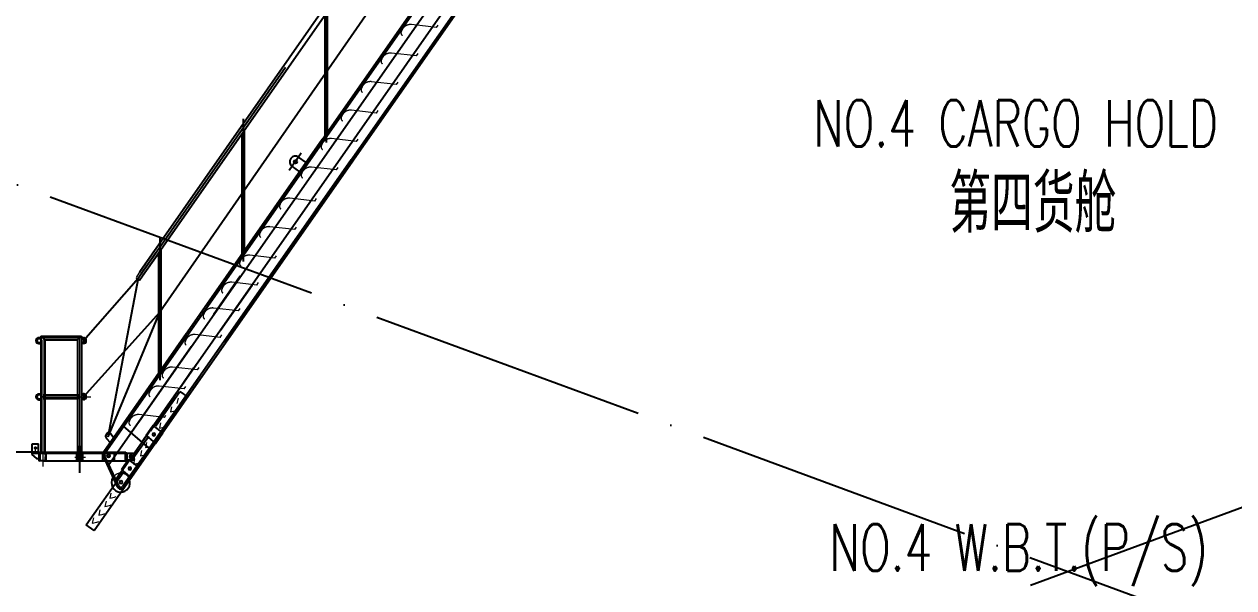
# Model space of a CAD drawing. Header units: millimetres. Extents: x -1838618 to -1600818, y -1770412 to -1553248.
# Drawn here: x -1766704 to -1756275, y -1657688 to -1652830 of the extents above; entities that cross this region are included whole.
import ezdxf

# ---------------------------------------------------------------- set-up
doc = ezdxf.new("R2010")
doc.units = ezdxf.units.MM
doc.header["$LTSCALE"] = 100
for name, pattern in [('ACAD_ISO04W100', [30, 24, -3, 0, -3]), ('CENTER', [2, 1.25, -0.25, 0.25, -0.25]), ('DASHED', [0.75, 0.5, -0.25]), ('HIDDEN', [9.525, 6.35, -3.175])]:
    doc.linetypes.add(name, pattern=pattern)
for name, color, linetype, lineweight in [('1', 1, 'CENTER', 15), ('6', 2, 'Continuous', 15), ('8', 6, 'HIDDEN', 15)]:
    doc.layers.add(name, color=color, linetype=linetype, lineweight=lineweight)
doc.layers.add('2', color=5, linetype='DASHED')
doc.layers.add('4', color=7, linetype='Continuous')
doc.styles.add('ROMANS', font='romans.shx', dxfattribs={"width": 0.7, "height": 125, "bigfont": 'gbcbig.shx'})
doc.styles.get("Standard").update_dxf_attribs({"font": 'gbenor.shx', "width": 0.9, "bigfont": 'gbcbig.shx'})

# ---------------------------------------------------------------- blocks, each defined once
blk = doc.blocks.new('A$C03EE5260')
at = {"color": 9}
for p, q in [((-6405, -6891, 590), (-3109, -2174, 590)), ((-3109, -2107, 590), (-6402, -6818, 590)), ((-3109, -3223, 590), (-5814, -7085, 590)), ((-6701, -8378, 590), (-3109, -3249, 590)), ((-3109, -3397, 590), (-6669, -8481, 590)), ((-3109, -3606, 590), (-6609, -8611, 590)), ((-3109, -3754, 590), (-5670, -7411, 590)), ((-5663, -7427, 590), (-3109, -3780, 590)), ((-4783, -5612, 590), (-4783, -4570, 590)), ((-4806, -4603, 590), (-4806, -5645, 590)), ((-5523, -5627, 590), (-5523, -6669, 590)), ((-5500, -6636, 590), (-5500, -5594, 590)), ((-4830, -5679, 590), (-6713, -8369, 590)), ((-5807, -7101, 590), (-4817, -5688, 590)), ((-4967, -5876, 590), (-5033, -5830, 590)), ((-6797, -9048, 590), (-4567, -5863, 590)), ((-4580, -5854, 590), (-6549, -8667, 590)), ((-5090, -5912, 590), (-5025, -5958, 590)), ((-6270, -6629, 590), (-6406, -6824, 590)), ((-6373, -6846, 590), (-6253, -6674, 590)), ((-6240, -6651, 590), (-6240, -7693, 590)), ((-6217, -7660, 590), (-6217, -6618, 590)), ((-5537, -6857, 590), (-5768, -7189, 590)), ((-5434, -6937, 590), (-5708, -7324, 590)), ((-6940, -7406, 590), (-6906, -7372, 590)), ((-6002, -7354, 590), (-6713, -8369, 590)), ((-6701, -8378, 590), (-5996, -7371, 590)), ((-6002, -7354, 590), (-6121, -7523, 590)), ((-6108, -7532, 590), (-5996, -7371, 590)), ((-7222, -7406, 590), (-7222, -8372, 590)), ((-5961, -7466, 590), (-6477, -8207, 590)), ((-5960, -7468, 590), (-6039, -7580, 590)), ((-6039, -7580, 590), (-6411, -8114, 590)), ((-5908, -7609, 590), (-6386, -8286, 590)), ((-5908, -7609, 590), (-5938, -7651, 590)), ((-5874, -7702, 590), (-6549, -8667, 590)), ((-5939, -7650, 590), (-6311, -8191, 590)), ((-6537, -8676, 590), (-5868, -7720, 590)), ((-7222, -7878, 590), (-6940, -7878, 590)), ((-7222, -7912, 590), (-6940, -7912, 590)), ((-5992, -7896, 590), (-6542, -8681, 590)), ((-6264, -8145, 590), (-6058, -7850, 590)), ((-6058, -7850, 590), (-5992, -7896, 590)), ((-6656, -8210, 590), (-6628, -8246, 590)), ((-6542, -8151, 590), (-6326, -8339, 590)), ((-6542, -8151, 590), (-6326, -8339, 590)), ((-6479, -8452, 590), (-6326, -8234, 590)), ((-6287, -8142, 590), (-6348, -8230, 590)), ((-6348, -8230, 590), (-6267, -8298, 590)), ((-6203, -8206, 590), (-6287, -8142, 590)), ((-6267, -8298, 590), (-6203, -8206, 590)), ((-7302, -8340, 590), (-7302, -8336, 590)), ((-7302, -8342, 590), (-7302, -8347, 590)), ((-7276, -8377, 590), (-7276, -8302, 590)), ((-6658, -8290, 590), (-6683, -8260, 590)), ((-7273, -8372, 590), (-7513, -8372, 590)), ((-7333, -8377, 590), (-7273, -8377, 590)), ((-7333, -8377, 590), (-7333, -8393, 590)), ((-7333, -8383, 590), (-7273, -8383, 590)), ((-7333, -8393, 590), (-7293, -8427, 590)), ((-7293, -8427, 590), (-7273, -8427, 590)), ((-7273, -8377, 590), (-7273, -8372, 590)), ((-7273, -8372, 590), (-7273, -8377, 590)), ((-7273, -8377, 590), (-7273, -8382, 590)), ((-7273, -8377, 590), (-7223, -8377, 590)), ((-7273, -8377, 590), (-7273, -8448, 590)), ((-7273, -8377, 590), (-7273, -8427, 590)), ((-7268, -8386, 590), (-7268, -8444, 590)), ((-7264, -8376, 590), (-7214, -8376, 590)), ((-7264, -8376, 590), (-7264, -8448, 590)), ((-7264, -8382, 590), (-7227, -8382, 590)), ((-7220, -8377, 590), (-7220, -8378, 590)), ((-7214, -8376, 590), (-7214, -8448, 590)), ((-7214, -8448, 590), (-7214, -8378, 590)), ((-7214, -8448, 590), (-7214, -8396, 590)), ((-6963, -8377, 590), (-6963, -8378, 590)), ((-6947, -8376, 590), (-6947, -8448, 590)), ((-6947, -8408, 590), (-6897, -8408, 590)), ((-6947, -8421, 590), (-6897, -8421, 590)), ((-6946, -8376, 590), (-6897, -8376, 590)), ((-6946, -8382, 590), (-6909, -8382, 590)), ((-6918, -8386, 590), (-6918, -8423, 590)), ((-6914, -8427, 590), (-6913, -8427, 590)), ((-6913, -8377, 590), (-6913, -8427, 590)), ((-6897, -8376, 590), (-6897, -8448, 590)), ((-6897, -8448, 590), (-6897, -8378, 590)), ((-6897, -8448, 590), (-6897, -8396, 590)), ((-6723, -8382, 590), (-6723, -8448, 590)), ((-6717, -8414, 590), (-6598, -8671, 590)), ((-6584, -8664, 590), (-6703, -8408, 590)), ((-6623, -8382, 590), (-6623, -8448, 590)), ((-6573, -8377, 590), (-6573, -8378, 590)), ((-6573, -8377, 590), (-6573, -8378, 590)), ((-6573, -8377, 590), (-6523, -8377, 590)), ((-6569, -8382, 590), (-6532, -8382, 590)), ((-6499, -8436, 590), (-6560, -8525, 590)), ((-6528, -8386, 590), (-6528, -8444, 590)), ((-6523, -8372, 590), (-6523, -8377, 590)), ((-6523, -8377, 590), (-6523, -8448, 590)), ((-6523, -8383, 590), (-6453, -8383, 590)), ((-6523, -8439, 590), (-6453, -8439, 590)), ((-6515, -8383, 590), (-6515, -8439, 590)), ((-6415, -8500, 590), (-6499, -8436, 590)), ((-6487, -8394, 590), (-6487, -8404, 590)), ((-6487, -8394, 590), (-6479, -8394, 590)), ((-6479, -8394, 590), (-6479, -8404, 590)), ((-6453, -8383, 590), (-6453, -8438, 590)), ((-6453, -8439, 590), (-6453, -8438, 590)), ((-7273, -8448, 590), (-7272, -8448, 590)), ((-7214, -8448, 590), (-7264, -8448, 590)), ((-6897, -8448, 590), (-6946, -8448, 590)), ((-6864, -9001, 590), (-6541, -8541, 590)), ((-6560, -8525, 590), (-6479, -8592, 590)), ((-6524, -8448, 590), (-6523, -8448, 590)), ((-6479, -8592, 590), (-6415, -8500, 590)), ((-6797, -9048, 590), (-6864, -9001, 590))]:
    blk.add_line(p, q, dxfattribs=at)
at = {"color": 9, "lineweight": 25}
for p, q in [((-7256, -7387, 590), (-7273, -7387, 590)), ((-7256, -7395, 590), (-7273, -7395, 590)), ((-7256, -7372, 590), (-6906, -7372, 590)), ((-7256, -7372, 590), (-7256, -8372, 590)), ((-7256, -7372, 590), (-7222, -7406, 590)), ((-7256, -7392, 590), (-7256, -7395, 590)), ((-6906, -7372, 590), (-6906, -8391, 590)), ((-6906, -7387, 590), (-6889, -7387, 590)), ((-6906, -7392, 590), (-6906, -7395, 590)), ((-6906, -7395, 590), (-6889, -7395, 590)), ((-7273, -7429, 590), (-7256, -7429, 590)), ((-7273, -7437, 590), (-7256, -7437, 590)), ((-7222, -7406, 590), (-6940, -7406, 590)), ((-6940, -7406, 590), (-6940, -8389, 590)), ((-6889, -7429, 590), (-6906, -7429, 590)), ((-6889, -7437, 590), (-6906, -7437, 590)), ((-7256, -7872, 590), (-7273, -7872, 590)), ((-7256, -7880, 590), (-7273, -7880, 590)), ((-7273, -7914, 590), (-7256, -7914, 590)), ((-7273, -7922, 590), (-7256, -7922, 590)), ((-7256, -7877, 590), (-7256, -7880, 590)), ((-6906, -7870, 590), (-6889, -7870, 590)), ((-6906, -7875, 590), (-6906, -7878, 590)), ((-6906, -7878, 590), (-6889, -7878, 590)), ((-6889, -7912, 590), (-6906, -7912, 590)), ((-6889, -7920, 590), (-6906, -7920, 590)), ((-7330, -8302, 590), (-7276, -8302, 590)), ((-7330, -8377, 590), (-7330, -8302, 590)), ((-7273, -8372, 590), (-6748, -8372, 590)), ((-7273, -8377, 590), (-6748, -8377, 590)), ((-7227, -8382, 590), (-6937, -8382, 590)), ((-6888, -8382, 590), (-6748, -8382, 590)), ((-6778, -8372, 590), (-6523, -8372, 590)), ((-6778, -8377, 590), (-6573, -8377, 590)), ((-6778, -8382, 590), (-6569, -8382, 590)), ((-7233, -8448, 590), (-6748, -8448, 590)), ((-6778, -8448, 590), (-6523, -8448, 590))]:
    blk.add_line(p, q, dxfattribs=at)
at = {"color": 9}
for centre, radius in [((-5061, -5871, 590), 15), ((-7302, -8338, 590), 6.5), ((-6673, -8405, 590), 12.5)]:
    blk.add_circle(centre, radius, dxfattribs=at)
for centre, radius, start, end in [((-5061, -5871, 590), 50, 55, 235), ((-7221, -7895, 590), 17, 94.0747, 265.9253), ((-6940, -7895, 590), 17, 270.3414, 89.6586), ((-6669, -8235, 590), 28.6, 60.9291, 240.9291), ((-6281, -8222, 590), 12, 90, 270), ((-6281, -8222, 590), 12, 270, 90), ((-7272, -8444, 590), 4, 270, 0), ((-7264, -8386, 590), 4, 90, 180), ((-7224, -8378, 590), 4, 270, 0), ((-6959, -8378, 590), 4, 180, 270), ((-6922, -8386, 590), 4, 0, 90), ((-6914, -8423, 590), 4, 180, 270), ((-6676, -8395, 590), 45, 145, 205), ((-6676, -8395, 590), 30, 145, 205), ((-6673, -8405, 590), 12, 90, 270), ((-6673, -8405, 590), 12, 270, 90), ((-6569, -8378, 590), 4, 180, 270), ((-6532, -8386, 590), 4, 0, 90), ((-6524, -8444, 590), 4, 180, 270), ((-6483, -8413, 590), 10, 113.5782, 66.4218), ((-6489, -8514, 590), 12, 90, 270), ((-6489, -8514, 590), 12, 270, 90), ((-6567, -8637, 590), 80, 146.4668, 270), ((-6565, -8631, 590), 12, 90, 270), ((-6567, -8637, 590), 80, 270, 19.0626), ((-6565, -8631, 590), 12, 270, 90), ((-6566, -8656, 590), 35, 205, 325), ((-6566, -8656, 590), 20, 205, 325)]:
    blk.add_arc(centre, radius, start, end, dxfattribs=at)
at = {"color": 9, "lineweight": 25}
for centre, radius, start, end in [((-7273, -7412, 590), 25, 90, 270), ((-7273, -7412, 590), 17, 90, 270), ((-6889, -7412, 590), 25, 270, 90), ((-6889, -7412, 590), 17, 270, 90), ((-7273, -7897, 590), 25, 90, 270), ((-7273, -7897, 590), 17, 90, 270), ((-6889, -7895, 590), 25, 270, 90), ((-6889, -7895, 590), 17, 270, 90)]:
    blk.add_arc(centre, radius, start, end, dxfattribs=at)
at = {"layer": '1', "color": 9, "ltscale": 10}
for p, q in [((-7256, -7389, 590), (-6923, -7389, 590)), ((-6923, -7389, 590), (-6923, -8496, 590)), ((-7239, -7406, 590), (-7239, -8496, 590)), ((-7259, -7895, 590), (-6826, -7895, 590))]:
    blk.add_line(p, q, dxfattribs=at)
at = {"layer": '1', "color": 9, "ltscale": 0.5}
for p, q in [((-6889, -7382, 590), (-6889, -7439, 590)), ((-6889, -7862, 590), (-6889, -7919, 590)), ((-7314, -8338, 590), (-7289, -8338, 590)), ((-7302, -8386, 590), (-7302, -8294, 590))]:
    blk.add_line(p, q, dxfattribs=at)
at = {"layer": '1', "color": 9, "ltscale": 0.3}
for p, q in [((-6962, -8415, 590), (-6870, -8415, 590)), ((-6487, -8413, 590), (-6495, -8413, 590)), ((-6485, -8413, 590), (-6481, -8413, 590)), ((-6483, -8409, 590), (-6483, -8401, 590)), ((-6483, -8415, 590), (-6483, -8411, 590)), ((-6483, -8417, 590), (-6483, -8425, 590)), ((-6479, -8413, 590), (-6471, -8413, 590))]:
    blk.add_line(p, q, dxfattribs=at)
at = {"layer": '2', "color": 9, "ltscale": 50}
for p, q in [((-846, 1087, 590), (-6426, -6888, 590)), ((-4795, -4475, 590), (-4795, -5705, 590)), ((-5512, -5499, 590), (-5512, -6729, 590)), ((-5010, -5797, 590), (-5114, -5946, 590)), ((-6229, -6523, 590), (-6229, -7753, 590)), ((-6261, -6653, 590), (-6390, -6837, 590)), ((-5455, -6572, 590), (-5512, -6654, 590)), ((-6923, -8318, 590), (-6923, -8551, 590))]:
    blk.add_line(p, q, dxfattribs=at)
at = {"layer": '2', "color": 9, "ltscale": 0.7}
for p, q in [((-7261, -8448, 590), (-7261, -8376, 590)), ((-7217, -8448, 590), (-7217, -8376, 590)), ((-6944, -8448, 590), (-6944, -8376, 590)), ((-6940, -8389, 590), (-6940, -8443, 590)), ((-6928, -8443, 590), (-6940, -8443, 590)), ((-6936, -8420, 590), (-6936, -8443, 590)), ((-6906, -8443, 590), (-6923, -8443, 590)), ((-6911, -8400, 590), (-6911, -8443, 590)), ((-6906, -8396, 590), (-6906, -8407, 590)), ((-6906, -8413, 590), (-6906, -8419, 590)), ((-6906, -8427, 590), (-6906, -8433, 590)), ((-6906, -8433, 590), (-6906, -8443, 590)), ((-6900, -8448, 590), (-6900, -8376, 590))]:
    blk.add_line(p, q, dxfattribs=at)
at = {"layer": '4', "color": 9, "ltscale": 80}
for p, q in [((-652, 871, 590), (-6229, -7166, 590)), ((-6889, -7412, 590), (-6415, -6871, 590)), ((-6675, -8240, 590), (-6415, -6871, 590)), ((-6889, -7895, 590), (-6229, -7166, 590)), ((-6675, -8240, 590), (-6229, -7166, 590))]:
    blk.add_line(p, q, dxfattribs=at)
at = {"layer": '6', "color": 9}
for p, q in [((-6401, -6817, 590), (-6428, -6858, 590)), ((-6399, -6887, 590), (-6372, -6846, 590))]:
    blk.add_line(p, q, dxfattribs=at)
for start, end in [(135.0191, 225.0191), (225.0191, 315.0193)]:
    blk.add_arc((-6413, -6872, 590), 20.4, start, end, dxfattribs=at)
at = {"layer": '8', "color": 9}
for p, q in [((-3846, -4712, 590), (-4061, -4688, 590)), ((-3846, -4712, 590), (-3831, -4692, 590)), ((-4018, -4958, 590), (-4233, -4934, 590)), ((-4018, -4958, 590), (-4003, -4938, 590)), ((-4190, -5204, 590), (-4405, -5180, 590)), ((-4190, -5204, 590), (-4175, -5183, 590)), ((-4362, -5450, 590), (-4577, -5426, 590)), ((-4362, -5450, 590), (-4348, -5429, 590)), ((-4534, -5695, 590), (-4749, -5671, 590)), ((-4534, -5695, 590), (-4520, -5675, 590)), ((-4706, -5941, 590), (-4921, -5917, 590)), ((-4706, -5941, 590), (-4921, -5917, 590)), ((-4706, -5941, 590), (-4692, -5921, 590)), ((-4706, -5941, 590), (-4692, -5921, 590)), ((-4893, -6209, 590), (-5109, -6185, 590)), ((-4893, -6209, 590), (-5109, -6185, 590)), ((-4893, -6209, 590), (-4879, -6188, 590)), ((-4893, -6209, 590), (-4879, -6188, 590)), ((-5065, -6454, 590), (-5281, -6430, 590)), ((-5065, -6454, 590), (-5281, -6430, 590)), ((-5065, -6454, 590), (-5051, -6434, 590)), ((-5065, -6454, 590), (-5051, -6434, 590)), ((-5238, -6700, 590), (-5453, -6676, 590)), ((-5238, -6700, 590), (-5453, -6676, 590)), ((-5238, -6700, 590), (-5223, -6680, 590)), ((-5238, -6700, 590), (-5223, -6680, 590)), ((-5393, -6933, 590), (-5608, -6909, 590)), ((-5393, -6933, 590), (-5608, -6909, 590)), ((-5393, -6933, 590), (-5378, -6912, 590)), ((-5393, -6933, 590), (-5378, -6912, 590)), ((-5552, -7155, 590), (-5767, -7131, 590)), ((-5552, -7155, 590), (-5767, -7131, 590)), ((-5552, -7155, 590), (-5537, -7135, 590)), ((-5552, -7155, 590), (-5537, -7135, 590)), ((-5709, -7384, 590), (-5924, -7360, 590)), ((-5709, -7384, 590), (-5924, -7360, 590)), ((-5709, -7384, 590), (-5694, -7363, 590)), ((-5709, -7384, 590), (-5694, -7363, 590)), ((-5905, -7665, 590), (-6120, -7641, 590)), ((-5905, -7665, 590), (-6120, -7641, 590)), ((-5905, -7665, 590), (-5891, -7644, 590)), ((-5905, -7665, 590), (-5891, -7644, 590)), ((-6019, -7828, 590), (-6235, -7804, 590)), ((-6019, -7828, 590), (-6235, -7804, 590)), ((-6019, -7828, 590), (-6005, -7807, 590)), ((-6019, -7828, 590), (-6005, -7807, 590)), ((-6191, -8074, 590), (-6407, -8050, 590)), ((-6191, -8074, 590), (-6177, -8053, 590))]:
    blk.add_line(p, q, dxfattribs=at)
at = {"layer": '8', "color": 9, "ltscale": 50}
for p, q in [((-6073, -7909, 590), (-6082, -7955, 590)), ((-6130, -7982, 590), (-6139, -8027, 590)), ((-6139, -8027, 590), (-6100, -8018, 590)), ((-6100, -8018, 590), (-6085, -8012, 590)), ((-6043, -7946, 590), (-6027, -7940, 590)), ((-6224, -8120, 590), (-6233, -8166, 590)), ((-6148, -8093, 590), (-6133, -8087, 590)), ((-6477, -8207, 590), (-6669, -8481, 590)), ((-6233, -8166, 590), (-6193, -8157, 590)), ((-6193, -8157, 590), (-6178, -8151, 590)), ((-6386, -8286, 590), (-6611, -8607, 590)), ((-6344, -8289, 590), (-6353, -8334, 590)), ((-6353, -8334, 590), (-6314, -8325, 590)), ((-6314, -8325, 590), (-6299, -8319, 590)), ((-6447, -8431, 590), (-6456, -8476, 590)), ((-6389, -8359, 590), (-6398, -8404, 590)), ((-6398, -8404, 590), (-6359, -8395, 590)), ((-6359, -8395, 590), (-6344, -8389, 590)), ((-6456, -8476, 590), (-6417, -8467, 590)), ((-6417, -8467, 590), (-6401, -8461, 590)), ((-6652, -8726, 590), (-6661, -8771, 590)), ((-6622, -8762, 590), (-6607, -8756, 590)), ((-6694, -8796, 590), (-6703, -8841, 590)), ((-6703, -8841, 590), (-6664, -8832, 590)), ((-6664, -8832, 590), (-6649, -8826, 590)), ((-6661, -8771, 590), (-6622, -8762, 590)), ((-6803, -8940, 590), (-6812, -8985, 590)), ((-6748, -8871, 590), (-6757, -8916, 590)), ((-6757, -8916, 590), (-6718, -8907, 590)), ((-6718, -8907, 590), (-6703, -8901, 590)), ((-6812, -8985, 590), (-6772, -8976, 590)), ((-6772, -8976, 590), (-6757, -8970, 590))]:
    blk.add_line(p, q, dxfattribs=at)
at = {"layer": '8', "color": 9, "elevation": 590}
for points in [[(-4146, -4742, -0.350643), (-4061, -4688, 1.206961)], [(-4146, -4742, 0.414018), (-4140, -4781, 1.000667)], [(-4318, -4988, 0.414018), (-4312, -5026, 1.000667)], [(-4318, -4988, -0.350643), (-4233, -4934, 1.206961)], [(-4490, -5234, -0.350643), (-4405, -5180, 1.206961)], [(-4490, -5234, 0.414018), (-4484, -5272, 1.000667)], [(-4663, -5480, 0.414018), (-4656, -5518, 1.000667)], [(-4663, -5480, -0.350643), (-4577, -5426, 1.206961)], [(-4835, -5725, 0.414018), (-4828, -5764, 1.000667)], [(-4835, -5725, -0.350643), (-4749, -5671, 1.206961)], [(-5007, -5971, -0.350643), (-4921, -5917, 1.206961)], [(-5007, -5971, -0.350643), (-4921, -5917, 1.206961)], [(-5007, -5971, 0.414018), (-5000, -6009, 1.000667)], [(-5007, -5971, 0.414018), (-5000, -6009, 1.000667)], [(-5194, -6239, 0.414018), (-5187, -6277, 1.000667)], [(-5194, -6239, 0.414018), (-5187, -6277, 1.000667)], [(-5194, -6239, -0.350643), (-5109, -6185, 1.206961)], [(-5194, -6239, -0.350643), (-5109, -6185, 1.206961)], [(-5366, -6484, -0.350643), (-5281, -6430, 1.206961)], [(-5366, -6484, -0.350643), (-5281, -6430, 1.206961)], [(-5366, -6484, 0.414018), (-5359, -6523, 1.000667)], [(-5366, -6484, 0.414018), (-5359, -6523, 1.000667)], [(-5538, -6730, 0.414018), (-5531, -6768, 1.000667)], [(-5538, -6730, 0.414018), (-5531, -6768, 1.000667)], [(-5538, -6730, -0.350643), (-5453, -6676, 1.206961)], [(-5538, -6730, -0.350643), (-5453, -6676, 1.206961)], [(-5693, -6963, 0.414018), (-5687, -7001, 1.000667)], [(-5693, -6963, 0.414018), (-5687, -7001, 1.000667)], [(-5693, -6963, -0.350643), (-5608, -6909, 1.206961)], [(-5693, -6963, -0.350643), (-5608, -6909, 1.206961)], [(-5852, -7185, 0.414018), (-5846, -7224, 1.000667)], [(-5852, -7185, 0.414018), (-5846, -7224, 1.000667)], [(-5852, -7185, -0.350643), (-5767, -7131, 1.206961)], [(-5852, -7185, -0.350643), (-5767, -7131, 1.206961)], [(-6009, -7414, -0.350643), (-5924, -7360, 1.206961)], [(-6009, -7414, -0.350643), (-5924, -7360, 1.206961)], [(-6009, -7414, 0.414018), (-6002, -7452, 1.000667)], [(-6009, -7414, 0.414018), (-6002, -7452, 1.000667)], [(-6206, -7695, 0.414018), (-6199, -7733, 1.000667)], [(-6206, -7695, 0.414018), (-6199, -7733, 1.000667)], [(-6206, -7695, -0.350643), (-6120, -7641, 1.206961)], [(-6206, -7695, -0.350643), (-6120, -7641, 1.206961)], [(-6320, -7858, -0.350643), (-6235, -7804, 1.206961)], [(-6320, -7858, -0.350643), (-6235, -7804, 1.206961)], [(-6320, -7858, 0.414018), (-6313, -7896, 1.000667)], [(-6320, -7858, 0.414018), (-6313, -7896, 1.000667)], [(-6492, -8104, 0.414018), (-6485, -8142, 1.000667)], [(-6492, -8104, -0.350643), (-6407, -8050, 1.206961)]]:
    blk.add_lwpolyline(points, format="xyb", dxfattribs=at)
at = {"layer": '8', "color": 9, "ltscale": 50}
blk.add_arc((-6565, -8634, 590), 79.7, 18.8131, 149.0376, dxfattribs=at)

msp = doc.modelspace()

# ---------------------------------------------------------------- linework, layer by layer
at = {"color": 9, "linetype": 'ACAD_ISO04W100'}
for p, q in [((-1772109.9, -1652245.3), (-1743304.3, -1662846)), ((-1772104.3, -1662846), (-1743304.3, -1652245.3))]:
    msp.add_line(p, q, dxfattribs=at)

# ---------------------------------------------------------------- block references
msp.add_blockref('A$C03EE5260', (-1759304.3, -1648145.3))

# ---------------------------------------------------------------- texts
at = {"color": 2, "style": 'ROMANS', "width": 0.7}
for s, p in [('NO.4 CARGO HOLD', (-1759902.1, -1653884.1)), ('NO.4 W.B.T.(P/S)', (-1759762.2, -1657540.2))]:
    msp.add_text(s, height=400, dxfattribs=at).set_placement(p)
at = {"color": 2}
msp.add_text('第四货舱', height=500, dxfattribs=at).set_placement((-1758728, -1654627.3))

doc.saveas('drawing.dxf')
